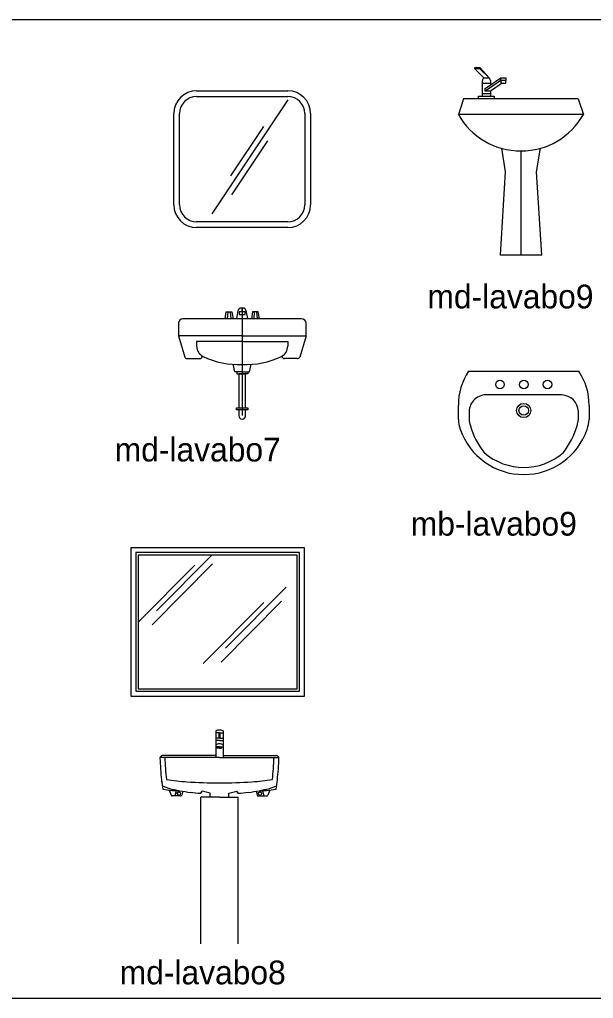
# Model space of a CAD drawing. Header units: inches. Extents: x 242965 to 445791, y 236206 to 423703.
# Drawn here: x 338554 to 340969, y 362526 to 366644 of the extents above; entities that cross this region are included whole.
import ezdxf

# ---------------------------------------------------------------- set-up
doc = ezdxf.new("R2010")
doc.units = ezdxf.units.IN
doc.header["$MEASUREMENT"] = 0
doc.layers.add('2', color=181, linetype='Continuous', lineweight=20)
doc.layers.add('9', color=251, linetype='Continuous', lineweight=13)
doc.styles.add('ATTR', font='romans.shx', dxfattribs={"width": 0.8, "height": 0.7})

# ---------------------------------------------------------------- blocks, each defined once
blk = doc.blocks.new('mb-lavabo9')
for p, q in [((-231.8, 0), (231.8, 0)), ((160, -99.9), (-151.7, -99.9)), ((-275, -202.9), (-275, -143.5)), ((275, -144), (275, -203.4)), ((-230, -169.6), (-230, -201.9)), ((230, -202.3), (230, -170))]:
    blk.add_line(p, q)
for centre, radius in [((-99.9, -55.9), 18), ((0.1, -55.9), 18), ((100.1, -56), 18), ((0, -165.5), 30), ((0, -165.5), 20)]:
    blk.add_circle(centre, radius)
for centre, radius, start, end in [((-22.1, -141.4), 252.9, 146.0175, 180.4915), ((22.1, -141.4), 252.9, 359.4091, 33.9929), ((-158.2, -171.5), 71.8, 84.7739, 178.5126), ((158.2, -171.7), 71.8, 1.3881, 88.5126), ((-131, -196.9), 144.2, 182.3839, 199.2085), ((-131, -196.9), 99.2, 182.8844, 199.2085), ((130.9, -197.2), 99.2, 340.6921, 357.0162), ((130.9, -197.2), 144.2, 340.6921, 357.5167), ((0, -152.2), 282.6, 199.0397, 340.8609), ((73.9, -146.4), 309.9, 195.5714, 219.2798), ((-73.9, -146.3), 309.9, 320.6208, 344.3292), ((0, -152.2), 252.6, 228.915, 310.9856)]:
    blk.add_arc(centre, radius, start, end)
blk = doc.blocks.new('md-lavabo9')
for p, q in [((-194.4, 789.6), (-172.4, 789.6)), ((-194.4, 784.2), (-194.4, 789.6)), ((-172.4, 784.2), (-194.4, 784.2)), ((-194.4, 784.2), (-156, 745.8)), ((-172.4, 789.6), (-172.4, 784.2)), ((-134, 745.8), (-172.4, 789.6)), ((-172.4, 784.2), (-134, 745.8)), ((-156, 745.8), (-134, 745.8)), ((-150.5, 701.9), (-84.7, 745.8)), ((-84.7, 734.8), (-84.7, 745.8)), ((-84.7, 745.8), (-62.8, 745.8)), ((-62.8, 745.8), (-62.8, 734.8)), ((-161.5, 669), (-161.5, 734.8)), ((-161.5, 723.8), (-128.6, 723.8)), ((-84.7, 734.8), (-150.5, 690.9)), ((-150.5, 690.9), (-150.5, 701.9)), ((-128.6, 734.8), (-128.6, 716.4)), ((-79.3, 723.8), (-128.6, 690.9)), ((-84.7, 734.8), (-84.7, 723.8)), ((-62.8, 734.8), (-84.7, 734.8)), ((-84.7, 723.8), (-62.8, 723.8)), ((-62.8, 723.8), (-62.8, 734.8)), ((-177.9, 658), (-177.9, 669)), ((-177.9, 669), (-112.1, 669)), ((-161.5, 680), (-128.6, 680)), ((-128.6, 690.9), (-150.5, 690.9)), ((-128.6, 690.8), (-128.6, 669)), ((-112.1, 669), (-112.1, 658)), ((-241.3, 658), (-263.2, 592.2)), ((241.3, 658), (-241.3, 658)), ((-112.1, 658), (-177.9, 658)), ((241.3, 658), (263.2, 592.2)), ((263.2, 592.2), (-263.2, 592.2)), ((-82.3, 450), (-65.8, 351)), ((0, 438.7), (0, 0)), ((65.8, 351), (82.3, 450)), ((-65.8, 351), (-87.7, 0)), ((87.7, 0), (65.8, 351)), ((87.7, 0), (-87.7, 0))]:
    blk.add_line(p, q)
for centre, start, end in [((-149, 735.4), 124.053, 182.8169), ((-141, 735.4), 357.1831, 55.947)]:
    blk.add_arc(centre, 12.5, start, end)
blk.add_ellipse((0, 741.1), major_axis=(0.4, 302.4), ratio=1, start_param=2.086654, end_param=4.198953)
at = {"style": 'ATTR', "width": 0.8, "flags": 9}
blk.add_attdef('ESTCODE', (-145, 658), '', height=15.4, dxfattribs=at)
at = {"style": 'ATTR', "oblique": -180, "text_generation_flag": 4, "width": 0.8, "flags": 9}
blk.add_attdef('ESTCODE', (0, 0), '', height=15.4, rotation=180, dxfattribs=at)
blk = doc.blocks.new('mb-lavabo8')
for p, q in [((-451.2, 1665.6), (-451.2, 1041)), ((279.8, 1665.6), (-451.2, 1665.6)), ((279.8, 1041), (279.8, 1665.6)), ((-430.3, 1644.8), (-430.3, 1061.8)), ((259, 1644.8), (-430.3, 1644.8)), ((-419.9, 1634.4), (-419.9, 1072.2)), ((248.6, 1634.4), (-419.9, 1634.4)), ((-110.7, 1634.4), (-342.7, 1400)), ((248.6, 1072.2), (248.6, 1634.4)), ((259, 1061.8), (259, 1644.8)), ((-182.1, 1592.7), (-419.9, 1352.5)), ((-107.1, 1598), (-361.5, 1341.1)), ((202, 1499.7), (-52.3, 1242.8)), ((108.3, 1435.5), (-146.1, 1178.6)), ((183.3, 1440.9), (-71.1, 1183.9)), ((-419.9, 1072.2), (248.6, 1072.2)), ((-451.2, 1041), (279.8, 1041)), ((-430.3, 1061.8), (259, 1061.8)), ((-93.7, 895.7), (-93.7, 783.5)), ((-78.1, 886.5), (-93.7, 886.5)), ((-78.1, 865), (-93.7, 865)), ((-80.2, 886.5), (-80.2, 865)), ((-78.1, 886.5), (-62.5, 886.5)), ((-78.1, 865), (-62.5, 865)), ((-76, 886.5), (-76, 865)), ((-62.5, 895.7), (-62.5, 783.5)), ((-78.1, 854.8), (-93.7, 854.8)), ((-78.1, 828.2), (-93.7, 828.2)), ((-89.1, 828.2), (-87.2, 822.2)), ((-78.1, 854.8), (-62.5, 854.8)), ((-78.1, 828.2), (-62.5, 828.2)), ((-67.1, 828.2), (-69, 822.2)), ((-78.1, 783.5), (-327.9, 783.5)), ((-93.7, 791.2), (-317.8, 791.2)), ((-78.1, 822.2), (-87.2, 822.2)), ((-78.1, 822.2), (-69, 822.2)), ((-78.1, 783.5), (171.7, 783.5)), ((-62.5, 791.2), (161.7, 791.2)), ((-289.9, 646.2), (-281.7, 624.7)), ((-241.8, 621.4), (-276.9, 621.4)), ((-259.9, 643.3), (-265.5, 621.4)), ((-232.7, 641.2), (-236.8, 625.3)), ((-156.1, 632.6), (-151.3, 641.3)), ((-117.6, 633.3), (-151.3, 641.3)), ((-117.6, 616.4), (-117.6, 633.3)), ((-38.5, 633.3), (-4.8, 641.3)), ((-38.5, 616.4), (-38.5, 633.3)), ((0, 632.6), (-4.8, 641.3)), ((76.5, 641.2), (80.6, 625.3)), ((85.7, 621.4), (120.7, 621.4)), ((103.7, 643.3), (109.3, 621.4)), ((133.7, 646.2), (125.6, 624.7)), ((-156.1, 0), (-156.1, 616.4)), ((-78.1, 616.4), (-156.1, 616.4)), ((-78.1, 616.4), (0, 616.4)), ((0, 0), (0, 616.4))]:
    blk.add_line(p, q)
for centre in [(-248.6, 631.3), (92.5, 631.3)]:
    blk.add_circle(centre, 7.04)
for centre, radius, start, end in [((-78.1, 854.3), 44.2, 90, 110.681), ((-78.1, 854.3), 44.2, 69.319, 90), ((-78.1, 819.1), 22, 90, 135.2499), ((-78.1, 819.1), 22, 44.7501, 90), ((-317.8, 780.7), 10.4, 90, 181.6206), ((769.6, 811.5), 1077.5, 181.4896, 186.4655), ((-925.8, 811.5), 1077.5, 353.5345, 358.5104), ((161.7, 780.7), 10.4, 358.3794, 90), ((769.6, 811.5), 1098.3, 181.6206, 186.4017), ((-925.8, 811.5), 1098.3, 353.5983, 358.3794), ((262.3, 754.6), 587.9, 186.4017, 188.9211), ((262.3, 754.6), 587.9, 186.4017, 190.3143), ((-220.6, 904.8), 260.5, 247.9424, 254.8441), ((-145, 1751.6), 1072.8, 261.6371, 266.266), ((-78.4, 2772.3), 2095.7, 266.266, 270), ((-77.8, 2772.3), 2095.7, 269.9919, 270), ((-77.8, 2772.3), 2095.7, 270, 273.734), ((-11.2, 1751.6), 1072.8, 273.734, 278.3629), ((64.4, 904.8), 260.5, 285.1559, 292.0576), ((-418.5, 754.6), 587.9, 349.6857, 353.5983), ((-174.1, 1712.7), 1072.8, 262.3994, 266.704), ((-135, 1220.8), 587.9, 254.8441, 263.5983), ((-276.9, 626.6), 5.2, 200.8305, 270), ((-241.8, 626.6), 5.2, 270, 345.644), ((-78.1, 1728.1), 1098.3, 263.5983, 265.9237), ((-78.1, 1728.1), 1098.3, 274.0763, 276.4017), ((-21.2, 1220.8), 587.9, 276.4017, 285.1559), ((18, 1712.7), 1072.8, 273.296, 277.6006), ((85.7, 626.6), 5.2, 194.356, 270), ((120.7, 626.6), 5.2, 270, 339.1695)]:
    blk.add_arc(centre, radius, start, end)
blk = doc.blocks.new('md-lavabo7')
for p, q in [((-191.8, 1380.7), (191.8, 1380.7)), ((-191.8, 1356.7), (191.8, 1356.7)), ((192.4, 1342.2), (-127.2, 862.8)), ((-287.6, 901.3), (-287.6, 1284.8)), ((-263.7, 901.3), (-263.7, 1284.8)), ((263.7, 1284.8), (263.7, 901.3)), ((287.6, 1284.8), (287.6, 901.3)), ((89.1, 1230.4), (-49.1, 1023.2)), ((106.3, 1169.8), (-44.6, 943.4)), ((191.8, 829.4), (-191.8, 829.4)), ((191.8, 805.4), (-191.8, 805.4)), ((-22.1, 422.6), (-16.4, 456.9)), ((0, 467), (0, 14.4)), ((0, 450.5), (0, 467)), ((15.9, 456.9), (21.7, 422.6)), ((0, 421.9), (-249.3, 421.9)), ((-72.2, 422), (-67.4, 450.8)), ((-67.4, 450.8), (-43.4, 450.8)), ((-60.2, 450.8), (-62.6, 422)), ((-50.6, 450.8), (-48.2, 422)), ((-43.4, 450.8), (-38.6, 422)), ((-13.4, 450.5), (-13.4, 440.3)), ((12.4, 450.5), (-13.4, 450.5)), ((-13.4, 440.3), (12.4, 440.3)), ((249.3, 421.9), (0, 421.9)), ((12.4, 440.3), (12.4, 450.5)), ((43.4, 450.8), (38.6, 422)), ((67.4, 450.8), (43.4, 450.8)), ((50.6, 450.8), (48.2, 422)), ((60.2, 450.8), (62.6, 422)), ((72.2, 422), (67.4, 450.8)), ((-268.5, 402.7), (-268.5, 350)), ((268.5, 350), (268.5, 402.7)), ((-268.5, 350), (-241.8, 260.9)), ((0, 350), (-268.5, 350)), ((0, 350), (268.5, 350)), ((268.5, 350), (241.8, 260.9)), ((-191.8, 326), (-191.8, 306.5)), ((0, 326), (-191.8, 326)), ((0, 326), (191.8, 326)), ((191.8, 326), (191.8, 306.5)), ((-232.6, 254.1), (-177.4, 254.1)), ((-167.8, 263.7), (-167.8, 265)), ((167.8, 263.7), (167.8, 265)), ((232.6, 254.1), (177.4, 254.1)), ((-30.8, 198.7), (-38.3, 230.6)), ((30.6, 198.7), (38.1, 230.6)), ((0, 198.7), (-30.8, 198.7)), ((-23.2, 198.7), (-23.2, 190.2)), ((-23.2, 190.2), (10, 190.2)), ((-14.4, 190.2), (-14.4, 47.6)), ((0, 190.2), (-14.4, 190.2)), ((23, 190.2), (-10.2, 190.2)), ((23.2, 190.2), (-10, 190.2)), ((-0.2, 198.7), (30.6, 198.7)), ((14.4, 47.6), (14.4, 190.5)), ((23, 198.7), (23, 190.2)), ((23.2, 198.7), (23.2, 190.2)), ((-24, 38.4), (-24, 47.6)), ((-24, 47.6), (23.4, 47.6)), ((23.4, 47.6), (23.4, 38.4)), ((23.4, 38.4), (-24, 38.4)), ((-14.4, 38.4), (-14.4, 14.4)), ((0, 38.4), (0, 14.4)), ((14.4, 14.4), (14.4, 38.4))]:
    blk.add_line(p, q)
for centre, radius, start, end in [((-191.8, 1284.8), 95.9, 90, 180), ((191.8, 1284.8), 95.9, 0, 90), ((-191.8, 1284.8), 71.9, 90, 180), ((191.8, 1284.8), 71.9, 0, 90), ((-191.8, 901.3), 95.9, 180, 270), ((-191.8, 901.3), 71.9, 180, 270), ((191.8, 901.3), 71.9, 270, 0), ((191.8, 901.3), 95.9, 270, 0), ((-4.5, 454.9), 12.1, 89.0735, 170.5377), ((-2.2, 592), 124.9, 269.0735, 270.9265), ((1.8, 592), 124.9, 269.0735, 270.9265), ((4, 454.9), 12.1, 9.4623, 90.9265), ((-249.3, 402.7), 19.2, 90, 180), ((249.3, 402.7), 19.2, 0, 90), ((-143.8, 306.5), 47.9, 180, 244.1021), ((143.8, 306.5), 47.9, 295.8979, 0), ((-232.6, 263.7), 9.59, 196.6992, 270), ((-177.4, 263.7), 9.59, 270, 0), ((-18, 565.7), 336.1, 244.1021, 273.0665), ((18, 565.7), 336.1, 266.9335, 295.8979), ((177.4, 263.7), 9.59, 180, 270), ((232.6, 263.7), 9.59, 270, 343.3008), ((0, 14.4), 14.4, 180, 0)]:
    blk.add_arc(centre, radius, start, end)

msp = doc.modelspace()

# ---------------------------------------------------------------- linework, layer by layer
at = {"layer": '9'}
msp.add_lwpolyline([(338502.074, 366643.79), (341389.837, 366643.79), (341389.837, 362526.323), (338502.074, 362526.323)], close=True, dxfattribs=at)

# ---------------------------------------------------------------- block references
for name, p in [('md-lavabo9', (340663.695, 365652.39)), ('md-lavabo7', (339491.07, 364963.484)), ('mb-lavabo9', (340675.522, 365164.832)), ('mb-lavabo8', (339473.364, 362756.638))]:
    msp.add_blockref(name, p, dxfattribs=at)

# ---------------------------------------------------------------- texts
at = {"layer": '2'}
for s, p in [('md-lavabo9', (340270.286, 365428.832)), ('md-lavabo7', (338954.532, 364784.929)), ('mb-lavabo9', (340200.296, 364473.069)), ('md-lavabo8', (338975.495, 362585.566))]:
    msp.add_text(s, height=100, dxfattribs=at).set_placement(p)

doc.saveas('drawing.dxf')
